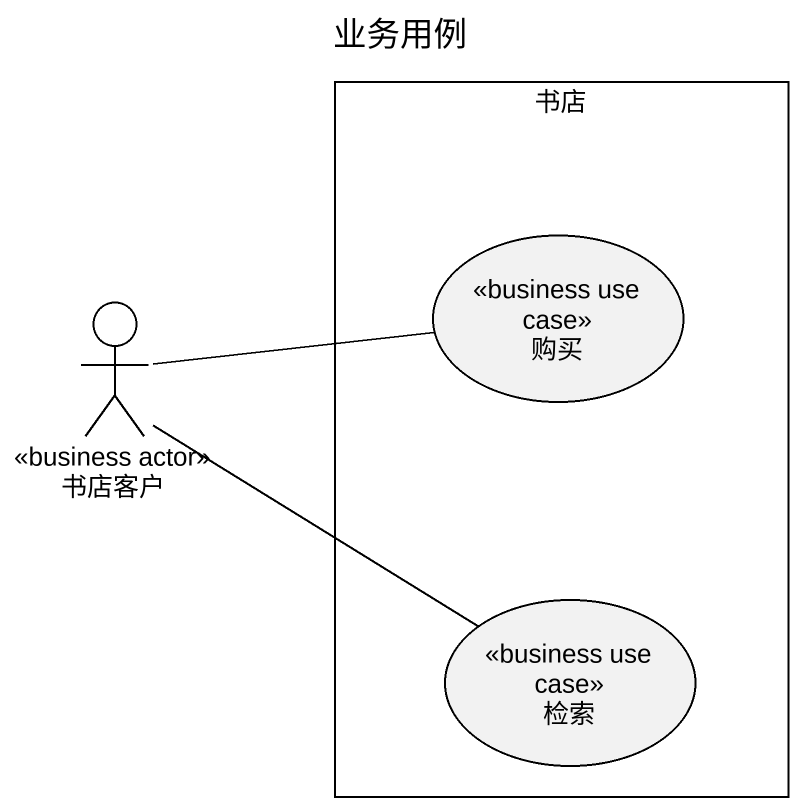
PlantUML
@startuml
title 业务用例
rectangle 书店 {
  usecase 购买 <<business use case>>
  usecase 检索 <<business use case>>
}
actor 书店客户 <<business actor>>
书店客户 -right- 购买
书店客户 -- 检索
@enduml
